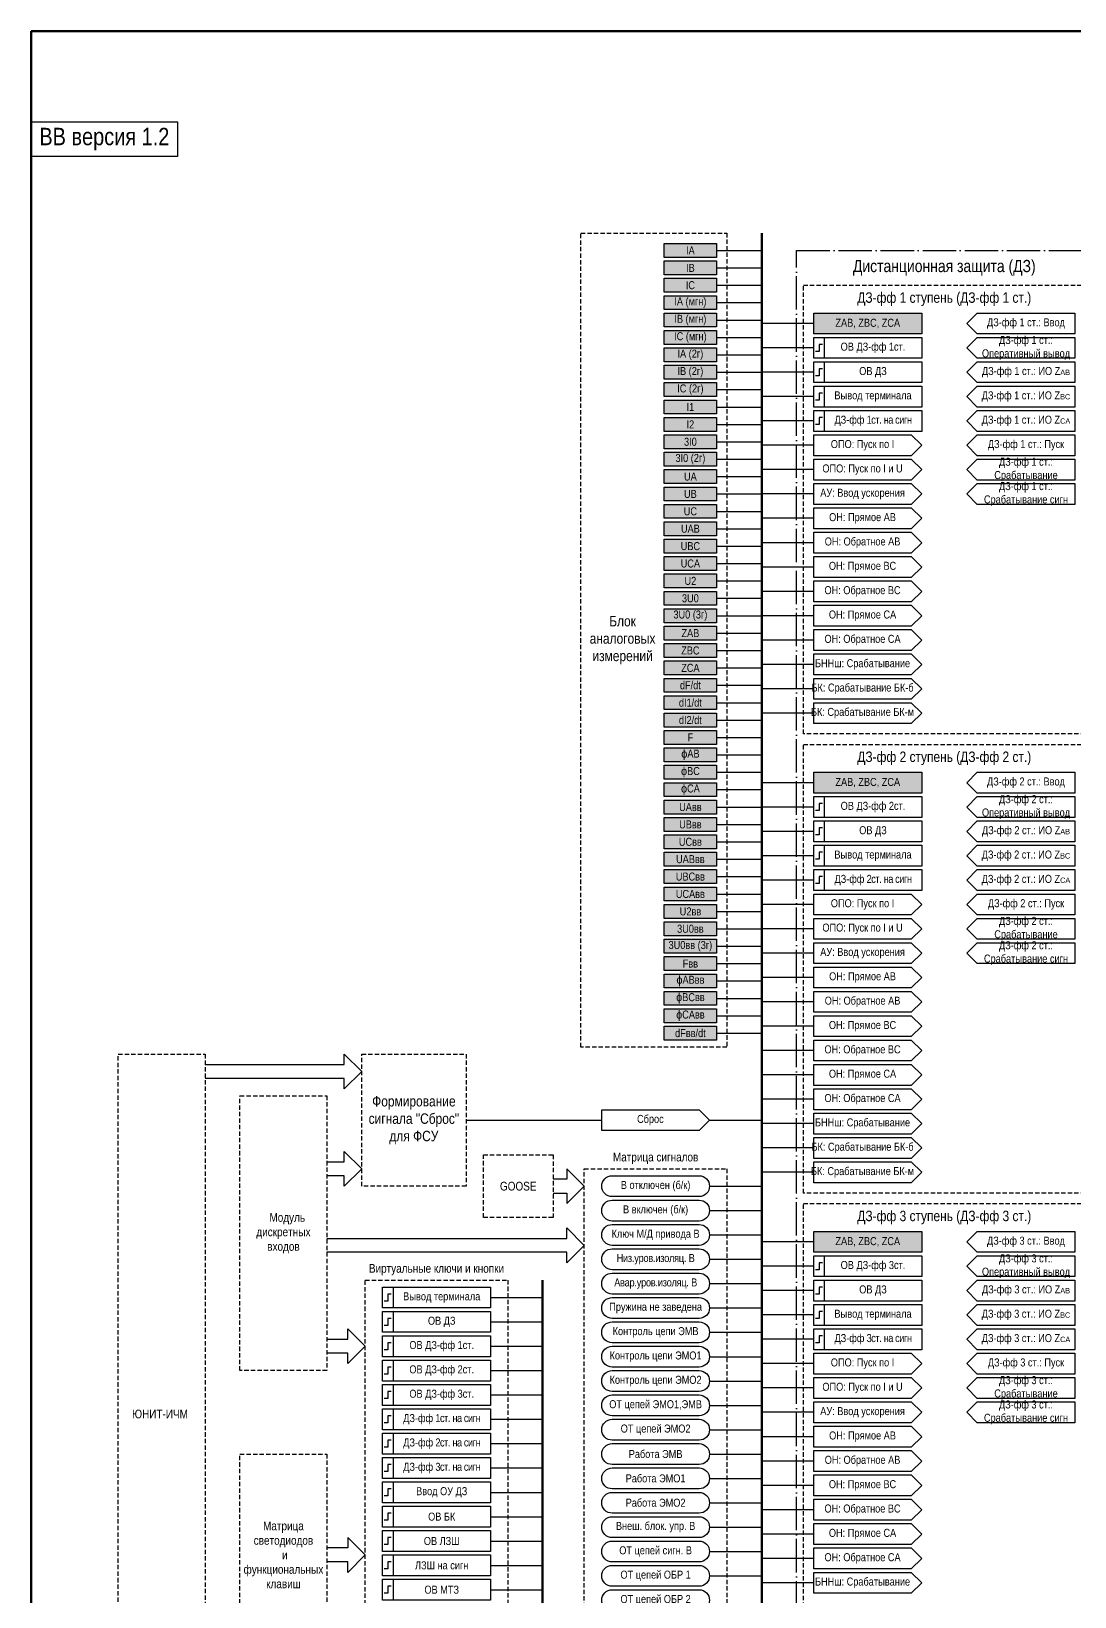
# Model space of a CAD drawing. Header units: millimetres. Extents: x -32357 to 1150, y -489 to 2440.
# Drawn here: x 0 to 300, y 588 to 1038 of the extents above; entities that cross this region are included whole.
import ezdxf

# ---------------------------------------------------------------- set-up
doc = ezdxf.new("R2010")
doc.units = ezdxf.units.MM
doc.linetypes.add('ACAD_ISO04W100', pattern=[30, 24, -3, 0, -3])
doc.linetypes.add('штриховая2', pattern=[0.375, 0.25, -0.125])
doc.layers.add('TEXT', color=7, linetype='Continuous', lineweight=25)
doc.styles.add('2.5_Gost_RD', font='ARIALN.TTF', dxfattribs={"height": 2.5})
doc.styles.add('3.5_Gost_RD', font='ARIALN.TTF', dxfattribs={"height": 3.5})

msp = doc.modelspace()

# ---------------------------------------------------------------- hatches: boundary and pattern name
at = {"ltscale": 100, "true_color": 0xf7941d}
h = msp.add_hatch(color=30, dxfattribs=at)
h.dxf.hatch_style = 1
h.paths.add_polyline_path([(182, 977), (197, 977), (197, 973), (182, 973)])
h = msp.add_hatch(color=30, dxfattribs=at)
h.dxf.hatch_style = 1
h.paths.add_polyline_path([(182, 972), (197, 972), (197, 968), (182, 968)])
h = msp.add_hatch(color=30, dxfattribs=at)
h.dxf.hatch_style = 1
h.paths.add_polyline_path([(182, 967), (197, 967), (197, 963), (182, 963)])
h = msp.add_hatch(color=30, dxfattribs=at)
h.dxf.hatch_style = 1
h.paths.add_polyline_path([(182, 962), (197, 962), (197, 958), (182, 958)])
h = msp.add_hatch(color=30, dxfattribs=at)
h.dxf.hatch_style = 1
h.paths.add_polyline_path([(182, 957), (197, 957), (197, 953), (182, 953)])
h = msp.add_hatch(color=30, dxfattribs=at)
h.dxf.hatch_style = 1
h.paths.add_polyline_path([(225, 957), (256, 957), (256, 951), (225, 951)])
h = msp.add_hatch(color=30, dxfattribs=at)
h.dxf.hatch_style = 1
h.paths.add_polyline_path([(182, 952), (197, 952), (197, 948), (182, 948)])
h = msp.add_hatch(color=30, dxfattribs=at)
h.dxf.hatch_style = 1
h.paths.add_polyline_path([(182, 947), (197, 947), (197, 943), (182, 943)])
h = msp.add_hatch(color=30, dxfattribs=at)
h.dxf.hatch_style = 1
h.paths.add_polyline_path([(182, 942), (197, 942), (197, 938), (182, 938)])
h = msp.add_hatch(color=30, dxfattribs=at)
h.dxf.hatch_style = 1
h.paths.add_polyline_path([(182, 937), (197, 937), (197, 933), (182, 933)])
h = msp.add_hatch(color=30, dxfattribs=at)
h.dxf.hatch_style = 1
h.paths.add_polyline_path([(182, 932), (197, 932), (197, 928), (182, 928)])
h = msp.add_hatch(color=30, dxfattribs=at)
h.dxf.hatch_style = 1
h.paths.add_polyline_path([(182, 927), (197, 927), (197, 923), (182, 923)])
h = msp.add_hatch(color=30, dxfattribs=at)
h.dxf.hatch_style = 1
h.paths.add_polyline_path([(182, 922), (197, 922), (197, 918), (182, 918)])
h = msp.add_hatch(color=30, dxfattribs=at)
h.dxf.hatch_style = 1
h.paths.add_polyline_path([(182, 917), (197, 917), (197, 913), (182, 913)])
h = msp.add_hatch(color=30, dxfattribs=at)
h.dxf.hatch_style = 1
h.paths.add_polyline_path([(182, 912), (197, 912), (197, 908), (182, 908)])
h = msp.add_hatch(color=30, dxfattribs=at)
h.dxf.hatch_style = 1
h.paths.add_polyline_path([(182, 907), (197, 907), (197, 903), (182, 903)])
h = msp.add_hatch(color=30, dxfattribs=at)
h.dxf.hatch_style = 1
h.paths.add_polyline_path([(182, 902), (197, 902), (197, 898), (182, 898)])
h = msp.add_hatch(color=30, dxfattribs=at)
h.dxf.hatch_style = 1
h.paths.add_polyline_path([(182, 897), (197, 897), (197, 893), (182, 893)])
h = msp.add_hatch(color=30, dxfattribs=at)
h.dxf.hatch_style = 1
h.paths.add_polyline_path([(182, 892), (197, 892), (197, 888), (182, 888)])
h = msp.add_hatch(color=30, dxfattribs=at)
h.dxf.hatch_style = 1
h.paths.add_polyline_path([(182, 887), (197, 887), (197, 883), (182, 883)])
h = msp.add_hatch(color=30, dxfattribs=at)
h.dxf.hatch_style = 1
h.paths.add_polyline_path([(182, 882), (197, 882), (197, 878), (182, 878)])
h = msp.add_hatch(color=30, dxfattribs=at)
h.dxf.hatch_style = 1
h.paths.add_polyline_path([(182, 877), (197, 877), (197, 873), (182, 873)])
h = msp.add_hatch(color=30, dxfattribs=at)
h.dxf.hatch_style = 1
h.paths.add_polyline_path([(182, 872), (197, 872), (197, 868), (182, 868)])
h = msp.add_hatch(color=30, dxfattribs=at)
h.dxf.hatch_style = 1
h.paths.add_polyline_path([(182, 867), (197, 867), (197, 863), (182, 863)])
h = msp.add_hatch(color=30, dxfattribs=at)
h.dxf.hatch_style = 1
h.paths.add_polyline_path([(182, 862), (197, 862), (197, 858), (182, 858)])
h = msp.add_hatch(color=30, dxfattribs=at)
h.dxf.hatch_style = 1
h.paths.add_polyline_path([(182, 857), (197, 857), (197, 853), (182, 853)])
h = msp.add_hatch(color=30, dxfattribs=at)
h.dxf.hatch_style = 1
h.paths.add_polyline_path([(182, 852), (197, 852), (197, 848), (182, 848)])
h = msp.add_hatch(color=30, dxfattribs=at)
h.dxf.hatch_style = 1
h.paths.add_polyline_path([(182, 847), (197, 847), (197, 843), (182, 843)])
h = msp.add_hatch(color=30, dxfattribs=at)
h.dxf.hatch_style = 1
h.paths.add_polyline_path([(182, 842), (197, 842), (197, 838), (182, 838)])
h = msp.add_hatch(color=30, dxfattribs=at)
h.dxf.hatch_style = 1
h.paths.add_polyline_path([(182, 837), (197, 837), (197, 833), (182, 833)])
h = msp.add_hatch(color=30, dxfattribs=at)
h.dxf.hatch_style = 1
h.paths.add_polyline_path([(182, 832), (197, 832), (197, 828), (182, 828)])
h = msp.add_hatch(color=30, dxfattribs=at)
h.dxf.hatch_style = 1
h.paths.add_polyline_path([(182, 827), (197, 827), (197, 823), (182, 823)])
h = msp.add_hatch(color=30, dxfattribs=at)
h.dxf.hatch_style = 1
h.paths.add_polyline_path([(225, 825), (256, 825), (256, 819), (225, 819)])
h = msp.add_hatch(color=30, dxfattribs=at)
h.dxf.hatch_style = 1
h.paths.add_polyline_path([(182, 822), (197, 822), (197, 818), (182, 818)])
h = msp.add_hatch(color=30, dxfattribs=at)
h.dxf.hatch_style = 1
h.paths.add_polyline_path([(182, 817), (197, 817), (197, 813), (182, 813)])
h = msp.add_hatch(color=30, dxfattribs=at)
h.dxf.hatch_style = 1
h.paths.add_polyline_path([(182, 812), (197, 812), (197, 808), (182, 808)])
h = msp.add_hatch(color=30, dxfattribs=at)
h.dxf.hatch_style = 1
h.paths.add_polyline_path([(182, 807), (197, 807), (197, 803), (182, 803)])
h = msp.add_hatch(color=30, dxfattribs=at)
h.dxf.hatch_style = 1
h.paths.add_polyline_path([(182, 802), (197, 802), (197, 798), (182, 798)])
h = msp.add_hatch(color=30, dxfattribs=at)
h.dxf.hatch_style = 1
h.paths.add_polyline_path([(182, 797), (197, 797), (197, 793), (182, 793)])
h = msp.add_hatch(color=30, dxfattribs=at)
h.dxf.hatch_style = 1
h.paths.add_polyline_path([(182, 792), (197, 792), (197, 788), (182, 788)])
h = msp.add_hatch(color=30, dxfattribs=at)
h.dxf.hatch_style = 1
h.paths.add_polyline_path([(182, 787), (197, 787), (197, 783), (182, 783)])
h = msp.add_hatch(color=30, dxfattribs=at)
h.dxf.hatch_style = 1
h.paths.add_polyline_path([(182, 782), (197, 782), (197, 778), (182, 778)])
h = msp.add_hatch(color=30, dxfattribs=at)
h.dxf.hatch_style = 1
h.paths.add_polyline_path([(182, 777), (197, 777), (197, 773), (182, 773)])
h = msp.add_hatch(color=30, dxfattribs=at)
h.dxf.hatch_style = 1
h.paths.add_polyline_path([(182, 772), (197, 772), (197, 768), (182, 768)])
h = msp.add_hatch(color=30, dxfattribs=at)
h.dxf.hatch_style = 1
h.paths.add_polyline_path([(182, 767), (197, 767), (197, 763), (182, 763)])
h = msp.add_hatch(color=30, dxfattribs=at)
h.dxf.hatch_style = 1
h.paths.add_polyline_path([(182, 762), (197, 762), (197, 758), (182, 758)])
h = msp.add_hatch(color=30, dxfattribs=at)
h.dxf.hatch_style = 1
h.paths.add_polyline_path([(182, 757), (197, 757), (197, 753), (182, 753)])
h = msp.add_hatch(color=30, dxfattribs=at)
h.dxf.hatch_style = 1
h.paths.add_polyline_path([(182, 752), (197, 752), (197, 748), (182, 748)])
h = msp.add_hatch(color=30, dxfattribs=at)
h.dxf.hatch_style = 1
h.paths.add_polyline_path([(225, 693), (256, 693), (256, 687), (225, 687)])

# ---------------------------------------------------------------- linework, layer by layer
at = {"lineweight": 100, "ltscale": 100}
for p, q in [((210, 980), (210, 30)), ((147, 679), (147, 116))]:
    msp.add_line(p, q, dxfattribs=at)
at = {"ltscale": 100}
for p, q in [((197, 975), (210, 975)), ((197, 970), (210, 970)), ((197, 965), (210, 965)), ((197, 960), (210, 960)), ((197, 955), (210, 955)), ((210, 955), (210, 957)), ((225, 954), (210, 954)), ((197, 950), (210, 950)), ((197, 945), (210, 945)), ((225, 947), (210, 947)), ((197, 940), (210, 940)), ((225, 940), (210, 940)), ((197, 935), (210, 935)), ((225, 933), (210, 933)), ((197, 930), (210, 930)), ((197, 925), (210, 925)), ((225, 926), (210, 926)), ((197, 920), (210, 920)), ((225, 919), (210, 919)), ((197, 915), (210, 915)), ((197, 910), (210, 910)), ((225, 912), (210, 912)), ((197, 905), (210, 905)), ((225, 905), (210, 905)), ((197, 900), (210, 900)), ((225, 898), (210, 898)), ((197, 895), (210, 895)), ((225, 891), (210, 891)), ((197, 890), (210, 890)), ((197, 885), (210, 885)), ((225, 884), (210, 884)), ((197, 880), (210, 880)), ((197, 875), (210, 875)), ((225, 877), (210, 877)), ((197, 870), (210, 870)), ((225, 870), (210, 870)), ((197, 865), (210, 865)), ((197, 860), (210, 860)), ((225, 863), (210, 863)), ((197, 855), (210, 855)), ((225, 856), (210, 856)), ((197, 850), (210, 850)), ((225, 849), (210, 849)), ((197, 845), (210, 845)), ((225, 842), (210, 842)), ((197, 840), (210, 840)), ((197, 835), (210, 835)), ((197, 830), (210, 830)), ((197, 825), (210, 825)), ((197, 820), (210, 820)), ((225, 822), (210, 822)), ((197, 815), (210, 815)), ((225, 815), (210, 815)), ((197, 810), (210, 810)), ((225, 808), (210, 808)), ((197, 805), (210, 805)), ((225, 801), (210, 801)), ((197, 800), (210, 800)), ((197, 795), (210, 795)), ((225, 794), (210, 794)), ((197, 790), (210, 790)), ((197, 785), (210, 785)), ((225, 787), (210, 787)), ((197, 780), (210, 780)), ((225, 780), (210, 780)), ((197, 775), (210, 775)), ((197, 770), (210, 770)), ((225, 773), (210, 773)), ((197, 765), (210, 765)), ((225, 766), (210, 766)), ((197, 760), (210, 760)), ((225, 759), (210, 759)), ((197, 755), (210, 755)), ((225, 752), (210, 752)), ((197, 750), (210, 750)), ((225, 745), (210, 745)), ((225, 738), (210, 738)), ((225, 731), (210, 731)), ((195, 725), (210, 725)), ((225, 724), (210, 724)), ((225, 717), (210, 717)), ((225, 710), (210, 710)), ((195, 706), (210, 706)), ((195, 699), (210, 699)), ((195, 692), (210, 692)), ((225, 690), (210, 690)), ((195, 685), (210, 685)), ((225, 683), (210, 683)), ((195, 678), (210, 678)), ((225, 676), (210, 676)), ((132, 674), (147, 674)), ((195, 671), (210, 671)), ((132, 667), (147, 667)), ((225, 669), (210, 669)), ((195, 664), (210, 664)), ((225, 662), (210, 662)), ((132, 660), (147, 660)), ((195, 657), (210, 657)), ((132, 653), (147, 653)), ((225, 655), (210, 655)), ((195, 650), (210, 650)), ((225, 648), (210, 648)), ((132, 646), (147, 646)), ((132, 639), (147, 639)), ((195, 643), (210, 643)), ((225, 641), (210, 641)), ((195, 636), (210, 636)), ((132, 632), (147, 632)), ((225, 634), (210, 634)), ((195, 629), (210, 629)), ((225, 627), (210, 627)), ((132, 625), (147, 625)), ((195, 622), (210, 622)), ((132, 618), (147, 618)), ((225, 620), (210, 620)), ((195, 615), (210, 615)), ((225, 613), (210, 613)), ((132, 611), (147, 611)), ((195, 608), (210, 608)), ((132, 604), (147, 604)), ((225, 606), (210, 606)), ((195, 601), (210, 601)), ((225, 599), (210, 599)), ((132, 597), (147, 597)), ((195, 594), (210, 594)), ((132, 590), (147, 590)), ((225, 592), (210, 592))]:
    msp.add_line(p, q, dxfattribs=at)
at = {"color": 3, "lineweight": 60, "ltscale": 100}
msp.add_lwpolyline([(0, 1038), (1150, 1038), (1150, 0), (0, 0)], close=True, dxfattribs=at)
at = {"ltscale": 100}
for points in [[(0, 1012), (42, 1012), (42, 1002), (0, 1002)], [(182, 977), (197, 977), (197, 973), (182, 973)], [(182, 972), (197, 972), (197, 968), (182, 968)], [(182, 967), (197, 967), (197, 963), (182, 963)], [(182, 962), (197, 962), (197, 958), (182, 958)], [(182, 957), (197, 957), (197, 953), (182, 953)], [(225, 957), (256, 957), (256, 951), (225, 951)], [(300, 951), (272, 951), (269, 954), (272, 957), (300, 957)], [(182, 952), (197, 952), (197, 948), (182, 948)], [(225, 950), (228, 950), (228, 944), (225, 944)], [(225, 950), (256, 950), (256, 944), (225, 944)], [(272, 950), (300, 950), (300, 944), (272, 944), (269, 947)], [(182, 947), (197, 947), (197, 943), (182, 943)], [(182, 942), (197, 942), (197, 938), (182, 938)], [(225, 943), (228, 943), (228, 937), (225, 937)], [(225, 943), (256, 943), (256, 937), (225, 937)], [(300, 937), (272, 937), (269, 940), (272, 943), (300, 943)], [(182, 937), (197, 937), (197, 933), (182, 933)], [(225, 936), (228, 936), (228, 930), (225, 930)], [(225, 936), (256, 936), (256, 930), (225, 930)], [(300, 930), (272, 930), (269, 933), (272, 936), (300, 936)], [(182, 932), (197, 932), (197, 928), (182, 928)], [(182, 927), (197, 927), (197, 923), (182, 923)], [(225, 929), (228, 929), (228, 923), (225, 923)], [(225, 929), (256, 929), (256, 923), (225, 923)], [(300, 923), (272, 923), (269, 926), (272, 929), (300, 929)], [(182, 922), (197, 922), (197, 918), (182, 918)], [(300, 916), (272, 916), (269, 919), (272, 922), (300, 922)], [(182, 917), (197, 917), (197, 913), (182, 913)], [(300, 909), (272, 909), (269, 912), (272, 915), (300, 915)], [(182, 912), (197, 912), (197, 908), (182, 908)], [(182, 907), (197, 907), (197, 903), (182, 903)], [(300, 902), (272, 902), (269, 905), (272, 908), (300, 908)], [(182, 902), (197, 902), (197, 898), (182, 898)], [(182, 897), (197, 897), (197, 893), (182, 893)], [(182, 892), (197, 892), (197, 888), (182, 888)], [(182, 887), (197, 887), (197, 883), (182, 883)], [(182, 882), (197, 882), (197, 878), (182, 878)], [(182, 877), (197, 877), (197, 873), (182, 873)], [(182, 872), (197, 872), (197, 868), (182, 868)], [(182, 867), (197, 867), (197, 863), (182, 863)], [(182, 862), (197, 862), (197, 858), (182, 858)], [(182, 857), (197, 857), (197, 853), (182, 853)], [(182, 852), (197, 852), (197, 848), (182, 848)], [(182, 847), (197, 847), (197, 843), (182, 843)], [(182, 842), (197, 842), (197, 838), (182, 838)], [(182, 837), (197, 837), (197, 833), (182, 833)], [(182, 832), (197, 832), (197, 828), (182, 828)], [(182, 827), (197, 827), (197, 823), (182, 823)], [(225, 825), (256, 825), (256, 819), (225, 819)], [(300, 819), (272, 819), (269, 822), (272, 825), (300, 825)], [(182, 822), (197, 822), (197, 818), (182, 818)], [(182, 817), (197, 817), (197, 813), (182, 813)], [(225, 818), (228, 818), (228, 812), (225, 812)], [(225, 818), (256, 818), (256, 812), (225, 812)], [(272, 818), (300, 818), (300, 812), (272, 812), (269, 815)], [(182, 812), (197, 812), (197, 808), (182, 808)], [(225, 811), (228, 811), (228, 805), (225, 805)], [(225, 811), (256, 811), (256, 805), (225, 805)], [(300, 805), (272, 805), (269, 808), (272, 811), (300, 811)], [(182, 807), (197, 807), (197, 803), (182, 803)], [(182, 802), (197, 802), (197, 798), (182, 798)], [(225, 804), (228, 804), (228, 798), (225, 798)], [(225, 804), (256, 804), (256, 798), (225, 798)], [(300, 798), (272, 798), (269, 801), (272, 804), (300, 804)], [(182, 797), (197, 797), (197, 793), (182, 793)], [(225, 797), (228, 797), (228, 791), (225, 791)], [(225, 797), (256, 797), (256, 791), (225, 791)], [(300, 791), (272, 791), (269, 794), (272, 797), (300, 797)], [(182, 792), (197, 792), (197, 788), (182, 788)], [(300, 784), (272, 784), (269, 787), (272, 790), (300, 790)], [(182, 787), (197, 787), (197, 783), (182, 783)], [(300, 777), (272, 777), (269, 780), (272, 783), (300, 783)], [(182, 782), (197, 782), (197, 778), (182, 778)], [(182, 777), (197, 777), (197, 773), (182, 773)], [(300, 770), (272, 770), (269, 773), (272, 776), (300, 776)], [(182, 772), (197, 772), (197, 768), (182, 768)], [(182, 767), (197, 767), (197, 763), (182, 763)], [(182, 762), (197, 762), (197, 758), (182, 758)], [(182, 757), (197, 757), (197, 753), (182, 753)], [(182, 752), (197, 752), (197, 748), (182, 748)], [(225, 693), (256, 693), (256, 687), (225, 687)], [(300, 687), (272, 687), (269, 690), (272, 693), (300, 693)], [(225, 686), (228, 686), (228, 680), (225, 680)], [(225, 686), (256, 686), (256, 680), (225, 680)], [(272, 686), (300, 686), (300, 680), (272, 680), (269, 683)], [(101, 677), (104, 677), (104, 671), (101, 671)], [(101, 677), (132, 677), (132, 671), (101, 671)], [(225, 679), (228, 679), (228, 673), (225, 673)], [(225, 679), (256, 679), (256, 673), (225, 673)], [(300, 673), (272, 673), (269, 676), (272, 679), (300, 679)], [(225, 672), (228, 672), (228, 666), (225, 666)], [(225, 672), (256, 672), (256, 666), (225, 666)], [(300, 666), (272, 666), (269, 669), (272, 672), (300, 672)], [(101, 670), (104, 670), (104, 664), (101, 664)], [(101, 670), (132, 670), (132, 664), (101, 664)], [(101, 663), (104, 663), (104, 657), (101, 657)], [(101, 663), (132, 663), (132, 657), (101, 657)], [(225, 665), (228, 665), (228, 659), (225, 659)], [(225, 665), (256, 665), (256, 659), (225, 659)], [(300, 659), (272, 659), (269, 662), (272, 665), (300, 665)], [(300, 652), (272, 652), (269, 655), (272, 658), (300, 658)], [(101, 656), (104, 656), (104, 650), (101, 650)], [(101, 656), (132, 656), (132, 650), (101, 650)], [(101, 649), (104, 649), (104, 643), (101, 643)], [(101, 649), (132, 649), (132, 643), (101, 643)], [(300, 645), (272, 645), (269, 648), (272, 651), (300, 651)], [(300, 638), (272, 638), (269, 641), (272, 644), (300, 644)], [(101, 642), (104, 642), (104, 636), (101, 636)], [(101, 642), (132, 642), (132, 636), (101, 636)], [(101, 635), (104, 635), (104, 629), (101, 629)], [(101, 635), (132, 635), (132, 629), (101, 629)], [(101, 628), (104, 628), (104, 622), (101, 622)], [(101, 628), (132, 628), (132, 622), (101, 622)], [(101, 621), (104, 621), (104, 615), (101, 615)], [(101, 621), (132, 621), (132, 615), (101, 615)], [(101, 614), (104, 614), (104, 608), (101, 608)], [(101, 614), (132, 614), (132, 608), (101, 608)], [(101, 607), (104, 607), (104, 601), (101, 601)], [(101, 607), (132, 607), (132, 601), (101, 601)], [(101, 600), (104, 600), (104, 594), (101, 594)], [(101, 600), (132, 600), (132, 594), (101, 594)], [(101, 593), (104, 593), (104, 587), (101, 587)], [(101, 593), (132, 593), (132, 587), (101, 587)]]:
    msp.add_lwpolyline(points, close=True, dxfattribs=at)
at = {"color": 7, "linetype": 'штриховая2', "ltscale": 5}
for points in [[(158, 980), (200, 980), (200, 746), (158, 746)], [(25, 744), (50, 744), (50, 534), (25, 534)], [(95, 744), (125, 744), (125, 706), (95, 706)], [(60, 732), (85, 732), (85, 653), (60, 653)], [(130, 715), (150, 715), (150, 697), (130, 697)], [(159, 711), (200, 711), (200, 120), (159, 120)], [(96, 679), (137, 679), (137, 207), (96, 207)], [(60, 629), (85, 629), (85, 571), (60, 571)]]:
    msp.add_lwpolyline(points, close=True, dxfattribs=at)
at = {"color": 251, "linetype": 'ACAD_ISO04W100', "lineweight": 30, "ltscale": 0.4, "true_color": 0x58595b}
msp.add_lwpolyline([(220, 975), (305, 975), (305, 353), (220, 353)], close=True, dxfattribs=at)
at = {"linetype": 'штриховая2', "ltscale": 5}
for points in [[(222, 965), (303, 965), (303, 836), (222, 836)], [(222, 833), (303, 833), (303, 704), (222, 704)], [(222, 701), (303, 701), (303, 572), (222, 572)]]:
    msp.add_lwpolyline(points, close=True, dxfattribs=at)
at = {"lineweight": 30, "ltscale": 100}
for points in [[(227.5, 948), (226.5, 948), (226.5, 946), (225.5, 946)], [(227.5, 941), (226.5, 941), (226.5, 939), (225.5, 939)], [(227.5, 934), (226.5, 934), (226.5, 932), (225.5, 932)], [(227.5, 927), (226.5, 927), (226.5, 925), (225.5, 925)], [(227.5, 816), (226.5, 816), (226.5, 814), (225.5, 814)], [(227.5, 809), (226.5, 809), (226.5, 807), (225.5, 807)], [(227.5, 802), (226.5, 802), (226.5, 800), (225.5, 800)], [(227.5, 795), (226.5, 795), (226.5, 793), (225.5, 793)], [(227.5, 684), (226.5, 684), (226.5, 682), (225.5, 682)], [(103.5, 675), (102.5, 675), (102.5, 673), (101.5, 673)], [(227.5, 677), (226.5, 677), (226.5, 675), (225.5, 675)], [(103.5, 668), (102.5, 668), (102.5, 666), (101.5, 666)], [(227.5, 670), (226.5, 670), (226.5, 668), (225.5, 668)], [(227.5, 663), (226.5, 663), (226.5, 661), (225.5, 661)], [(103.5, 661), (102.5, 661), (102.5, 659), (101.5, 659)], [(103.5, 654), (102.5, 654), (102.5, 652), (101.5, 652)], [(103.5, 647), (102.5, 647), (102.5, 645), (101.5, 645)], [(103.5, 640), (102.5, 640), (102.5, 638), (101.5, 638)], [(103.5, 633), (102.5, 633), (102.5, 631), (101.5, 631)], [(103.5, 626), (102.5, 626), (102.5, 624), (101.5, 624)], [(103.5, 619), (102.5, 619), (102.5, 617), (101.5, 617)], [(103.5, 612), (102.5, 612), (102.5, 610), (101.5, 610)], [(103.5, 605), (102.5, 605), (102.5, 603), (101.5, 603)], [(103.5, 598), (102.5, 598), (102.5, 596), (101.5, 596)], [(103.5, 591), (102.5, 591), (102.5, 589), (101.5, 589)]]:
    msp.add_lwpolyline(points, dxfattribs=at)
at = {"ltscale": 100}
for points in [[(225, 922), (253, 922), (256, 919), (253, 916), (225, 916), (225, 922)], [(225, 915), (253, 915), (256, 912), (253, 909), (225, 909), (225, 915)], [(225, 908), (253, 908), (256, 905), (253, 902), (225, 902), (225, 908)], [(225, 901), (253, 901), (256, 898), (253, 895), (225, 895), (225, 901)], [(225, 894), (253, 894), (256, 891), (253, 888), (225, 888), (225, 894)], [(225, 887), (253, 887), (256, 884), (253, 881), (225, 881), (225, 887)], [(225, 880), (253, 880), (256, 877), (253, 874), (225, 874), (225, 880)], [(225, 873), (253, 873), (256, 870), (253, 867), (225, 867), (225, 873)], [(225, 866), (253, 866), (256, 863), (253, 860), (225, 860), (225, 866)], [(225, 859), (253, 859), (256, 856), (253, 853), (225, 853), (225, 859)], [(225, 852), (253, 852), (256, 849), (253, 846), (225, 846), (225, 852)], [(225, 845), (253, 845), (256, 842), (253, 839), (225, 839), (225, 845)], [(225, 790), (253, 790), (256, 787), (253, 784), (225, 784), (225, 790)], [(225, 783), (253, 783), (256, 780), (253, 777), (225, 777), (225, 783)], [(225, 776), (253, 776), (256, 773), (253, 770), (225, 770), (225, 776)], [(225, 769), (253, 769), (256, 766), (253, 763), (225, 763), (225, 769)], [(225, 762), (253, 762), (256, 759), (253, 756), (225, 756), (225, 762)], [(225, 755), (253, 755), (256, 752), (253, 749), (225, 749), (225, 755)], [(225, 748), (253, 748), (256, 745), (253, 742), (225, 742), (225, 748)], [(50, 741), (90, 741), (90, 744), (95, 739), (90, 734), (90, 737), (50, 737)], [(225, 741), (253, 741), (256, 738), (253, 735), (225, 735), (225, 741)], [(225, 734), (253, 734), (256, 731), (253, 728), (225, 728), (225, 734)], [(125, 725), (164, 725)], [(164, 728), (192, 728), (195, 725), (192, 722), (164, 722), (164, 728)], [(225, 727), (253, 727), (256, 724), (253, 721), (225, 721), (225, 727)], [(225, 720), (253, 720), (256, 717), (253, 714), (225, 714), (225, 720)], [(85, 713), (90, 713), (90, 716), (95, 711), (90, 706), (90, 709), (85, 709)], [(150, 704), (154, 704), (154, 701), (159, 706), (154, 711), (154, 708), (150, 708)], [(225, 713), (253, 713), (256, 710), (253, 707), (225, 707), (225, 713)], [(85, 691), (154, 691), (154, 694), (159, 689), (154, 684), (154, 687), (85, 687)], [(85, 662), (91, 662), (91, 665), (96, 660), (91, 655), (91, 658), (85, 658)], [(225, 658), (253, 658), (256, 655), (253, 652), (225, 652), (225, 658)], [(225, 651), (253, 651), (256, 648), (253, 645), (225, 645), (225, 651)], [(225, 644), (253, 644), (256, 641), (253, 638), (225, 638), (225, 644)], [(225, 637), (253, 637), (256, 634), (253, 631), (225, 631), (225, 637)], [(225, 630), (253, 630), (256, 627), (253, 624), (225, 624), (225, 630)], [(225, 623), (253, 623), (256, 620), (253, 617), (225, 617), (225, 623)], [(225, 616), (253, 616), (256, 613), (253, 610), (225, 610), (225, 616)], [(225, 609), (253, 609), (256, 606), (253, 603), (225, 603), (225, 609)], [(96, 600), (91, 605), (91, 602), (85, 602)], [(96, 600), (91, 595), (91, 598), (85, 598)], [(225, 602), (253, 602), (256, 599), (253, 596), (225, 596), (225, 602)], [(225, 595), (253, 595), (256, 592), (253, 589), (225, 589), (225, 595)]]:
    msp.add_lwpolyline(points, dxfattribs=at)
for points in [[(167, 703, -1), (167, 709), (192, 709, -1), (192, 703)], [(167, 696, -1), (167, 702), (192, 702, -1), (192, 696)], [(167, 689, -1), (167, 695), (192, 695, -1), (192, 689)], [(167, 682, -1), (167, 688), (192, 688, -1), (192, 682)], [(167, 675, -1), (167, 681), (192, 681, -1), (192, 675)], [(167, 668, -1), (167, 674), (192, 674, -1), (192, 668)], [(167, 661, -1), (167, 667), (192, 667, -1), (192, 661)], [(167, 654, -1), (167, 660), (192, 660, -1), (192, 654)], [(167, 647, -1), (167, 653), (192, 653, -1), (192, 647)], [(167, 640, -1), (167, 646), (192, 646, -1), (192, 640)], [(167, 633, -1), (167, 639), (192, 639, -1), (192, 633)], [(167, 626, -1), (167, 632), (192, 632, -1), (192, 626)], [(167, 619, -1), (167, 625), (192, 625, -1), (192, 619)], [(167, 612, -1), (167, 618), (192, 618, -1), (192, 612)], [(167, 605, -1), (167, 611), (192, 611, -1), (192, 605)], [(167, 598, -1), (167, 604), (192, 604, -1), (192, 598)], [(167, 591, -1), (167, 597), (192, 597, -1), (192, 591)], [(167, 584, -1), (167, 590), (192, 590, -1), (192, 584)]]:
    msp.add_lwpolyline(points, format="xyb", close=True, dxfattribs=at)

# ---------------------------------------------------------------- texts
at = {"color": 30, "ltscale": 100, "true_color": 0xf7941d, "attachment_point": 5, "style": '3.5_Gost_RD'}
for s, insert, char_height, width in [('Дистанционная защита (ДЗ)', (262.5, 970), 3.5, 85), ('ДЗ-фф 1 ступень (ДЗ-фф 1 ст.)', (262.5, 961), 3, 81), ('ДЗ-фф 2 ступень (ДЗ-фф 2 ст.)', (262.5, 829), 3, 81), ('ДЗ-фф 3 ступень (ДЗ-фф 3 ст.)', (262.5, 697), 3, 81)]:
    msp.add_mtext(s, dxfattribs=dict(at, insert=insert, char_height=char_height, width=width))
at = {"ltscale": 100, "attachment_point": 5, "style": '2.5_Gost_RD'}
for s, insert, char_height, width in [('Сброс', (178, 725), 2.3, 28), ('{\\C7;Матрица сигналов}', (179.5, 714), 2.5, 41), ('В отключен (б/к)', (179.5, 706), 2.3, 31), ('\\pi2.19125;{\\C7;Модуль дискретных входов}', (72.5, 692.5), 2.5, 25), ('В включен (б/к)', (179.5, 699), 2.3, 31), ('Ключ М/Д привода В', (179.5, 692), 2.3, 31), ('{\\T0.95;Низ.уров.изоляц. В}', (179.5, 685), 2.3, 31), ('{\\C7;Виртуальные ключи и кнопки}', (116.5, 682), 2.5, 41), ('{\\T0.95;Авар.уров.изоляц. В}', (179.5, 678), 2.3, 31), ('Пружина не заведена', (179.5, 671), 2.3, 31), ('Контроль цепи ЭМВ', (179.5, 664), 2.3, 31), ('Контроль цепи ЭМО1', (179.5, 657), 2.3, 31), ('Контроль цепи ЭМО2', (179.5, 650), 2.3, 31), ('ОТ цепей ЭМО1,ЭМВ', (179.5, 643), 2.3, 31), ('ЮНИТ-ИЧМ', (37, 640.5), 2.5, 24), ('ОТ цепей ЭМО2', (179.5, 636), 2.3, 31), ('Работа ЭМВ', (179.5, 629), 2.3, 31), ('Работа ЭМО1', (179.5, 622), 2.3, 31), ('Работа ЭМО2', (179.5, 615), 2.3, 31), ('Матрица светодиодов\\P и функциональных клавиш', (72.5, 600), 2.5, 25), ('Внеш. блок. упр. В', (179.5, 608), 2.3, 31), ('\\pt11.5;ОТ цепей сигн. В', (179.5, 601), 2.3, 31), ('ОТ цепей ОБР 1', (179.5, 594), 2.3, 31), ('ОТ цепей ОБР 2', (179.5, 587), 2.3, 31)]:
    msp.add_mtext(s, dxfattribs=dict(at, insert=insert, char_height=char_height, width=width))
at = {"color": 1, "ltscale": 100, "insert": (140, 706), "char_height": 2.5, "width": 20, "attachment_point": 5, "style": '2.5_Gost_RD'}
msp.add_mtext('{\\C256;GOOSE}', dxfattribs=at)
at = {"layer": 'TEXT', "ltscale": 100, "attachment_point": 5}
for s, insert, char_height, width, style in [('ВВ версия 1.2', (21, 1007), 5, 42, '3.5_Gost_RD'), ('IA', (189.5, 975), 2.3, 15, '2.5_Gost_RD'), ('IB', (189.5, 970), 2.3, 15, '2.5_Gost_RD'), ('IC', (189.5, 965), 2.3, 15, '2.5_Gost_RD'), ('IA (мгн)', (189.5, 960), 2.3, 15, '2.5_Gost_RD'), ('IB (мгн)', (189.5, 955), 2.3, 15, '2.5_Gost_RD'), ('ДЗ-фф 1 ст.: Ввод', (286, 954), 2.3, 28, '2.5_Gost_RD'), ('IC (мгн)', (189.5, 950), 2.3, 15, '2.5_Gost_RD'), ('ДЗ-фф 1 ст.: Оперативный вывод', (286, 947), 2.3, 28, '2.5_Gost_RD'), ('IA (2г)', (189.5, 945), 2.3, 15, '2.5_Gost_RD'), ('ОВ ДЗ-фф 1ст.', (242, 947), 2.3, 28, '2.5_Gost_RD'), ('IB (2г)', (189.5, 940), 2.3, 15, '2.5_Gost_RD'), ('ОВ ДЗ', (242, 940), 2.3, 28, '2.5_Gost_RD'), ('ДЗ-фф 1 ст.: ИО {\\C7;Z\\H0.66667x;АВ}', (286, 940), 2.3, 28, '2.5_Gost_RD'), ('IC (2г)', (189.5, 935), 2.3, 15, '2.5_Gost_RD'), ('Вывод терминала', (242, 933), 2.3, 28, '2.5_Gost_RD'), ('ДЗ-фф 1 ст.: ИО {\\C7;Z\\H0.66667x;BC}', (286, 933), 2.3, 28, '2.5_Gost_RD'), ('I1', (189.5, 930), 2.3, 15, '2.5_Gost_RD'), ('ДЗ-фф{\\T0.9; 1ст. на сигн}', (242, 926), 2.3, 28, '2.5_Gost_RD'), ('ДЗ-фф 1 ст.: ИО {\\C7;Z\\H0.66667x;CA}', (286, 926), 2.3, 28, '2.5_Gost_RD'), ('I2', (189.5, 925), 2.3, 15, '2.5_Gost_RD'), ('3I0', (189.5, 920), 2.3, 15, '2.5_Gost_RD'), ('ОПО: Пуск по I', (239, 919), 2.3, 28, '2.5_Gost_RD'), ('ДЗ-фф 1 ст.: Пуск', (286, 919), 2.3, 28, '2.5_Gost_RD'), ('3I0 (2г)', (189.5, 915), 2.3, 15, '2.5_Gost_RD'), ('ОПО: Пуск по I и U', (239, 912), 2.3, 28, '2.5_Gost_RD'), ('ДЗ-фф 1 ст.: Срабатывание', (286, 912), 2.3, 28, '2.5_Gost_RD'), ('UA', (189.5, 910), 2.3, 15, '2.5_Gost_RD'), ('UB', (189.5, 905), 2.3, 15, '2.5_Gost_RD'), ('АУ: Ввод ускорения', (239, 905), 2.3, 28, '2.5_Gost_RD'), ('ДЗ-фф 1 ст.: Срабатывание сигн', (286, 905), 2.3, 28, '2.5_Gost_RD'), ('UC', (189.5, 900), 2.3, 15, '2.5_Gost_RD'), ('UAB', (189.5, 895), 2.3, 15, '2.5_Gost_RD'), ('ОН: Прямое AB', (239, 898), 2.3, 28, '2.5_Gost_RD'), ('UBC', (189.5, 890), 2.3, 15, '2.5_Gost_RD'), ('ОН: Обратное AB', (239, 891), 2.3, 28, '2.5_Gost_RD'), ('UCA', (189.5, 885), 2.3, 15, '2.5_Gost_RD'), ('ОН: Прямое BС', (239, 884), 2.3, 28, '2.5_Gost_RD'), ('U2', (189.5, 880), 2.3, 15, '2.5_Gost_RD'), ('ОН: Обратное BС', (239, 877), 2.3, 28, '2.5_Gost_RD'), ('3U0', (189.5, 875), 2.3, 15, '2.5_Gost_RD'), ('Блок аналоговых измерений', (170, 863), 3, 24, '2.5_Gost_RD'), ('3U0 (3г)', (189.5, 870), 2.3, 15, '2.5_Gost_RD'), ('ОН: Прямое СА', (239, 870), 2.3, 28, '2.5_Gost_RD'), ('ZAB', (189.5, 865), 2.3, 15, '2.5_Gost_RD'), ('ОН: Обратное СА', (239, 863), 2.3, 28, '2.5_Gost_RD'), ('ZBC', (189.5, 860), 2.3, 15, '2.5_Gost_RD'), ('ZCA', (189.5, 855), 2.3, 15, '2.5_Gost_RD'), ('БННш: Срабатывание', (239, 856), 2.3, 28, '2.5_Gost_RD'), ('dF/dt', (189.5, 850), 2.3, 15, '2.5_Gost_RD'), ('БК: Срабатывание БК-б', (239, 849), 2.3, 28, '2.5_Gost_RD'), ('dI1/dt', (189.5, 845), 2.3, 15, '2.5_Gost_RD'), ('БК: Срабатывание БК-м', (239, 842), 2.3, 28, '2.5_Gost_RD'), ('dI2/dt', (189.5, 840), 2.3, 15, '2.5_Gost_RD'), ('F', (189.5, 835), 2.3, 15, '2.5_Gost_RD'), ('\\pt4.6;{\\fISOCPEUR|b0|i0|c204|p34;ɸ}AB', (189.5, 830), 2.3, 15, '2.5_Gost_RD'), ('\\pt4.6;{\\fISOCPEUR|b0|i0|c204|p34;ɸ}BC', (189.5, 825), 2.3, 15, '2.5_Gost_RD'), ('ДЗ-фф 2 ст.: Ввод', (286, 822), 2.3, 28, '2.5_Gost_RD'), ('\\pt4.6;{\\fISOCPEUR|b0|i0|c204|p34;ɸ}CA', (189.5, 820), 2.3, 15, '2.5_Gost_RD'), ('UAвв', (189.5, 815), 2.3, 15, '2.5_Gost_RD'), ('ОВ ДЗ-фф 2ст.', (242, 815), 2.3, 28, '2.5_Gost_RD'), ('ДЗ-фф 2 ст.: Оперативный вывод', (286, 815), 2.3, 28, '2.5_Gost_RD'), ('UBвв', (189.5, 810), 2.3, 15, '2.5_Gost_RD'), ('UCвв', (189.5, 805), 2.3, 15, '2.5_Gost_RD'), ('ОВ ДЗ', (242, 808), 2.3, 28, '2.5_Gost_RD'), ('ДЗ-фф 2 ст.: ИО {\\C7;Z\\H0.66667x;АВ}', (286, 808), 2.3, 28, '2.5_Gost_RD'), ('UABвв', (189.5, 800), 2.3, 15, '2.5_Gost_RD'), ('Вывод терминала', (242, 801), 2.3, 28, '2.5_Gost_RD'), ('ДЗ-фф 2 ст.: ИО {\\C7;Z\\H0.66667x;BC}', (286, 801), 2.3, 28, '2.5_Gost_RD'), ('UBCвв', (189.5, 795), 2.3, 15, '2.5_Gost_RD'), ('ДЗ-фф{\\T0.9; 2ст. на сигн}', (242, 794), 2.3, 28, '2.5_Gost_RD'), ('ДЗ-фф 2 ст.: ИО {\\C7;Z\\H0.66667x;CA}', (286, 794), 2.3, 28, '2.5_Gost_RD'), ('UCAвв', (189.5, 790), 2.3, 15, '2.5_Gost_RD'), ('ОПО: Пуск по I', (239, 787), 2.3, 28, '2.5_Gost_RD'), ('ДЗ-фф 2 ст.: Пуск', (286, 787), 2.3, 28, '2.5_Gost_RD'), ('\\pt4.6;{\\fISOCPEUR|b0|i0|c204|p34;U}2вв', (189.5, 785), 2.3, 15, '2.5_Gost_RD'), ('ДЗ-фф 2 ст.: Срабатывание', (286, 780), 2.3, 28, '2.5_Gost_RD'), ('3U0вв', (189.5, 780), 2.3, 15, '2.5_Gost_RD'), ('ОПО: Пуск по I и U', (239, 780), 2.3, 28, '2.5_Gost_RD'), ('3U0вв (3г)', (189.5, 775), 2.3, 15, '2.5_Gost_RD'), ('АУ: Ввод ускорения', (239, 773), 2.3, 28, '2.5_Gost_RD'), ('ДЗ-фф 2 ст.: Срабатывание сигн', (286, 773), 2.3, 28, '2.5_Gost_RD'), ('Fвв', (189.5, 770), 2.3, 15, '2.5_Gost_RD'), ('\\pt4.6;{\\fISOCPEUR|b0|i0|c204|p34;ɸ}ABвв', (189.5, 765), 2.3, 15, '2.5_Gost_RD'), ('ОН: Прямое AB', (239, 766), 2.3, 28, '2.5_Gost_RD'), ('\\pt4.6;{\\fISOCPEUR|b0|i0|c204|p34;ɸ}BCвв', (189.5, 760), 2.3, 15, '2.5_Gost_RD'), ('ОН: Обратное AB', (239, 759), 2.3, 28, '2.5_Gost_RD'), ('\\pt4.6;{\\fISOCPEUR|b0|i0|c204|p34;ɸ}CAвв', (189.5, 755), 2.3, 15, '2.5_Gost_RD'), ('ОН: Прямое BС', (239, 752), 2.3, 28, '2.5_Gost_RD'), ('\\pt4.6;dFвв/dt', (189.5, 750), 2.3, 15, '2.5_Gost_RD'), ('ОН: Обратное BС', (239, 745), 2.3, 28, '2.5_Gost_RD'), ('ОН: Прямое СА', (239, 738), 2.3, 28, '2.5_Gost_RD'), ('Формирование сигнала "Сброс" для ФСУ', (110, 725), 3, 30, '2.5_Gost_RD'), ('ОН: Обратное СА', (239, 731), 2.3, 28, '2.5_Gost_RD'), ('БННш: Срабатывание', (239, 724), 2.3, 28, '2.5_Gost_RD'), ('БК: Срабатывание БК-б', (239, 717), 2.3, 28, '2.5_Gost_RD'), ('БК: Срабатывание БК-м', (239, 710), 2.3, 28, '2.5_Gost_RD'), ('ДЗ-фф 3 ст.: Ввод', (286, 690), 2.3, 28, '2.5_Gost_RD'), ('ОВ ДЗ-фф 3ст.', (242, 683), 2.3, 28, '2.5_Gost_RD'), ('ДЗ-фф 3 ст.: Оперативный вывод', (286, 683), 2.3, 28, '2.5_Gost_RD'), ('ОВ ДЗ', (242, 676), 2.3, 28, '2.5_Gost_RD'), ('ДЗ-фф 3 ст.: ИО {\\C7;Z\\H0.66667x;АВ}', (286, 676), 2.3, 28, '2.5_Gost_RD'), ('ДЗ-фф 3 ст.: ИО {\\C7;Z\\H0.66667x;BC}', (286, 669), 2.3, 28, '2.5_Gost_RD'), ('Вывод терминала', (242, 669), 2.3, 28, '2.5_Gost_RD'), ('ДЗ-фф{\\T0.9; 3ст. на сигн}', (242, 662), 2.3, 28, '2.5_Gost_RD'), ('ДЗ-фф 3 ст.: ИО {\\C7;Z\\H0.66667x;CA}', (286, 662), 2.3, 28, '2.5_Gost_RD'), ('ОПО: Пуск по I', (239, 655), 2.3, 28, '2.5_Gost_RD'), ('ДЗ-фф 3 ст.: Пуск', (286, 655), 2.3, 28, '2.5_Gost_RD'), ('ОПО: Пуск по I и U', (239, 648), 2.3, 28, '2.5_Gost_RD'), ('ДЗ-фф 3 ст.: Срабатывание', (286, 648), 2.3, 28, '2.5_Gost_RD'), ('ДЗ-фф 3 ст.: Срабатывание сигн', (286, 641), 2.3, 28, '2.5_Gost_RD'), ('АУ: Ввод ускорения', (239, 641), 2.3, 28, '2.5_Gost_RD'), ('ОН: Прямое AB', (239, 634), 2.3, 28, '2.5_Gost_RD'), ('ОН: Обратное AB', (239, 627), 2.3, 28, '2.5_Gost_RD'), ('ОН: Прямое BС', (239, 620), 2.3, 28, '2.5_Gost_RD'), ('ОВ БК', (118, 611), 2.3, 28, '2.5_Gost_RD'), ('ОН: Обратное BС', (239, 613), 2.3, 28, '2.5_Gost_RD'), ('ОН: Прямое СА', (239, 606), 2.3, 28, '2.5_Gost_RD'), ('ОН: Обратное СА', (239, 599), 2.3, 28, '2.5_Gost_RD'), ('БННш: Срабатывание', (239, 592), 2.3, 28, '2.5_Gost_RD')]:
    msp.add_mtext(s, dxfattribs=dict(at, insert=insert, char_height=char_height, width=width, style=style))
at = {"layer": 'TEXT', "color": 0, "ltscale": 100, "char_height": 2.3, "attachment_point": 5, "style": '2.5_Gost_RD'}
for s, insert, width in [('{\\C256;ZAB, ZBC, ZCA}', (240.5, 954), 31), ('{\\C256;ZAB, ZBC, ZCA}', (240.5, 822), 31), ('{\\C256;ZAB, ZBC, ZCA}', (240.5, 690), 31), ('{\\C256;Вывод терминала}', (118, 674), 28), ('{\\C256;ОВ ДЗ}', (118, 667), 28), ('{\\C256;ОВ ДЗ-фф 1ст.}', (118, 660), 28), ('{\\C256;ОВ ДЗ-фф 2ст.}', (118, 653), 28), ('{\\C256;ОВ ДЗ-фф 3ст.}', (118, 646), 28), ('{\\C256;ДЗ-фф\\T0.9; 1ст. на сигн}', (118, 639), 28), ('{\\C256;ДЗ-фф\\T0.9; 2ст. на сигн}', (118, 632), 28), ('{\\C256;ДЗ-фф\\T0.9; 3ст. на сигн}', (118, 625), 28), ('{\\C256;Ввод ОУ ДЗ}', (118, 618), 28), ('{\\C256;ОВ ЛЗШ}', (118, 604), 28), ('{\\C256;ЛЗШ на сигн}', (118, 597), 28), ('{\\C256;ОВ МТЗ}', (118, 590), 28)]:
    msp.add_mtext(s, dxfattribs=dict(at, insert=insert, width=width))

doc.saveas('drawing.dxf')
